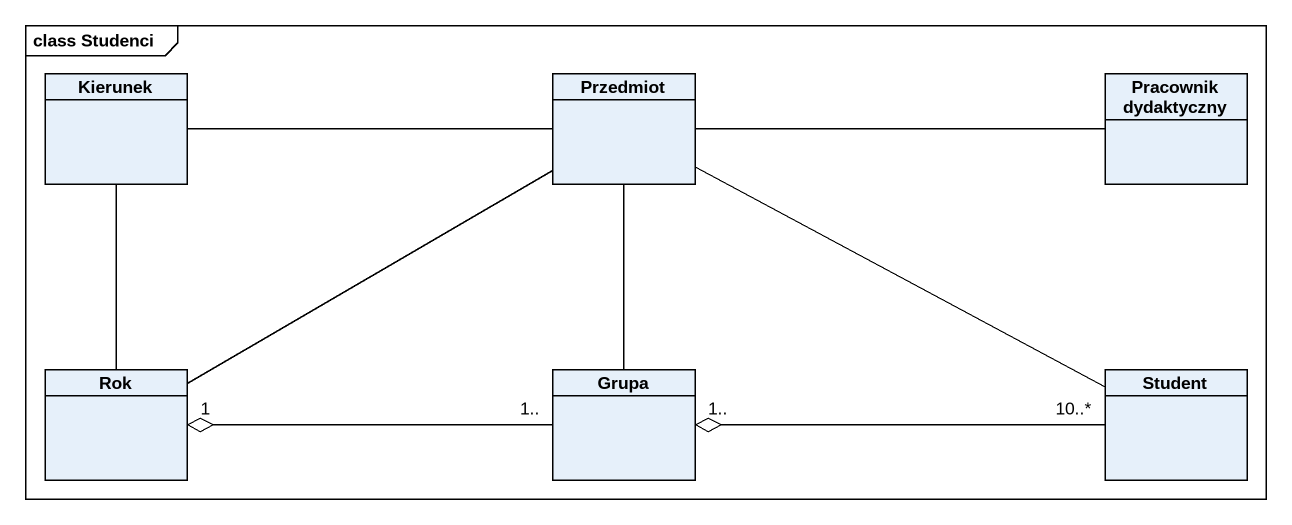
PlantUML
@startuml
mainframe class Studenci
hide circle
hide empty members
class Kierunek
class Przedmiot
class "Pracownik dydaktyczny" as Pracownik_dydaktyczny
class Rok
class Grupa
class Student
Kierunek -right- Przedmiot
Przedmiot -right- Pracownik_dydaktyczny
Rok -up- Kierunek
Rok -right- Przedmiot
Grupa -up- Przedmiot
Grupa "1.." -left-o "1" Rok
Student -left- Przedmiot
Student "10..*" -left-o "1.." Grupa
@enduml
